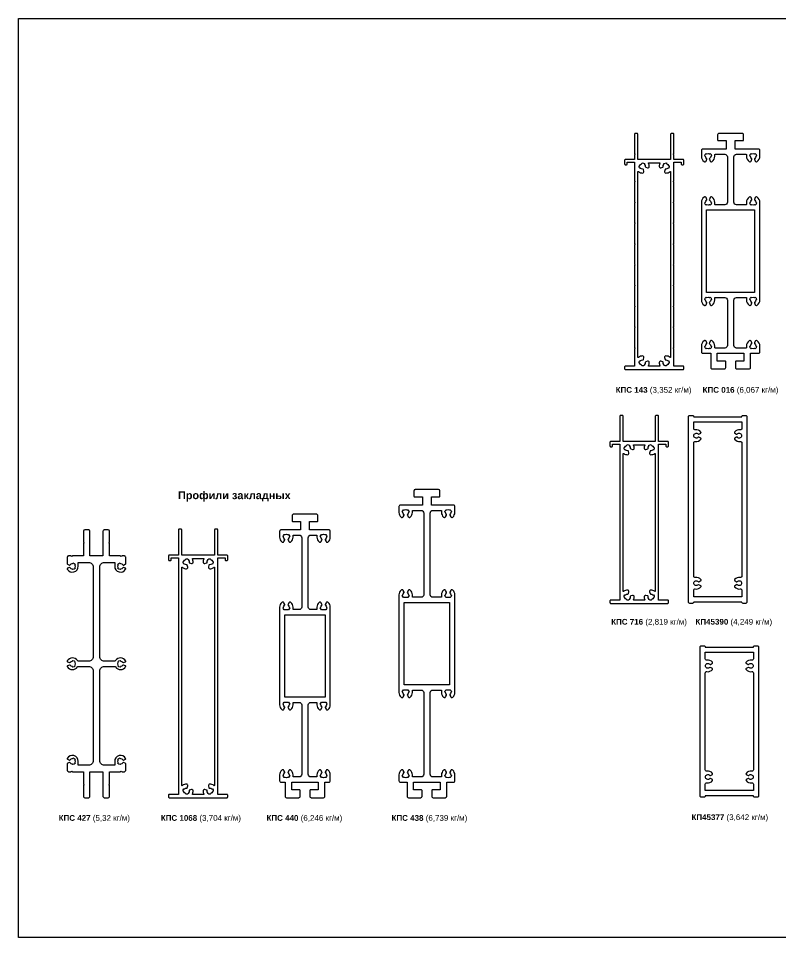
# Model space of a CAD drawing. Header units: millimetres. Extents: x 1744 to 18744, y -2272 to 2782.
# Drawn here: x 3459 to 4045, y 1235 to 1942 of the extents above; entities that cross this region are included whole.
import ezdxf

# ---------------------------------------------------------------- set-up
doc = ezdxf.new("R2010")
doc.units = ezdxf.units.MM
doc.layers.add('Текстовый', color=7, linetype='Continuous', lineweight=9)
doc.styles.add('Каталожный', font='isocpeur.ttf', dxfattribs={"height": 2.5})

# ---------------------------------------------------------------- blocks, each defined once
blk = doc.blocks.new('КПС 427')
blk.add_lwpolyline([(-22.5, 76.99, 0.303347), (-22.19, 76.53), (-20.86, 75.98, 0.358606), (-20.25, 76.16, -0.238304), (-18.6, 77.1, 0.25491), (-18.36, 77.25), (-18.17, 77.58, -0.2), (-16.43, 76.58), (-16.63, 76.25, 0.25491), (-16.63, 75.96, -0.241952), (-16.63, 74.04, 0.25491), (-16.63, 73.75), (-16.43, 73.42, -0.2), (-18.17, 72.42), (-18.36, 72.75, 0.25491), (-18.6, 72.9, -0.238304), (-20.25, 73.84, 0.358606), (-20.86, 74.02), (-22.23, 73.46, 0.446483), (-22.45, 72.84, 0.7761), (-14, 75), (-14, 78), (-6, 78, -0.414214), (-2.5, 74.5), (-2.5, 5.5, -0.414214), (-6, 2), (-13.89, 2, -0.253709), (-14.73, 2.45, 0.566951), (-22.45, 2.16, 0.446483), (-22.23, 1.54), (-20.86, 0.98, 0.358606), (-20.25, 1.16, -0.238304), (-18.6, 2.1, 0.25491), (-18.36, 2.25), (-18.17, 2.58, -0.2), (-16.43, 1.58), (-16.63, 1.25, 0.25491), (-16.63, 0.96, -0.241952), (-16.63, -0.96, 0.25491), (-16.63, -1.25), (-16.43, -1.58, -0.2), (-18.17, -2.58), (-18.36, -2.25, 0.25491), (-18.6, -2.1, -0.238304), (-20.25, -1.16, 0.358606), (-20.86, -0.98), (-22.23, -1.54, 0.446483), (-22.45, -2.16, 0.566951), (-14.73, -2.45, -0.253709), (-13.89, -2), (-6, -2, -0.414214), (-2.5, -5.5), (-2.5, -74.5, -0.414214), (-6, -78), (-14, -78), (-14, -75, 0.7761), (-22.45, -72.84, 0.446483), (-22.23, -73.46), (-20.86, -74.02, 0.358606), (-20.25, -73.84, -0.238304), (-18.6, -72.9, 0.25491), (-18.36, -72.75), (-18.17, -72.42, -0.2), (-16.43, -73.42), (-16.63, -73.75, 0.25491), (-16.63, -74.04, -0.241952), (-16.63, -75.96, 0.25491), (-16.63, -76.25), (-16.43, -76.58, -0.2), (-18.17, -77.58), (-18.36, -77.25, 0.25491), (-18.6, -77.1, -0.238304), (-20.25, -76.16, 0.358606), (-20.86, -75.98), (-22.19, -76.53, 0.303347), (-22.5, -76.99), (-22.5, -82, 0.414214), (-21.5, -83), (-19.62, -83, 0.198912), (-19.41, -82.91), (-19, -82.5), (-18.59, -82.91, 0.198912), (-18.38, -83), (-10, -83), (-10, -92.38, 0.198912), (-9.91, -92.59), (-9.5, -93), (-9.91, -93.41, 0.198912), (-10, -93.62), (-10, -102, 0.414214), (-9, -103), (-6, -103, 0.414214), (-5, -102), (-5, -83), (5, -83), (5, -102, 0.414214), (6, -103), (9, -103, 0.414214), (10, -102), (10, -93.62, 0.198912), (9.91, -93.41), (9.5, -93), (9.91, -92.59, 0.198912), (10, -92.38), (10, -83), (18.38, -83, 0.198912), (18.59, -82.91), (19, -82.5), (19.41, -82.91, 0.198912), (19.62, -83), (21.5, -83, 0.414214), (22.5, -82), (22.5, -76.99, 0.303347), (22.19, -76.53), (20.86, -75.98, 0.358606), (20.25, -76.16, -0.238304), (18.6, -77.1, 0.25491), (18.36, -77.25), (18.17, -77.58, -0.2), (16.43, -76.58), (16.63, -76.25, 0.25491), (16.63, -75.96, -0.241952), (16.63, -74.04, 0.25491), (16.63, -73.75), (16.43, -73.42, -0.2), (18.17, -72.42), (18.36, -72.75, 0.25491), (18.6, -72.9, -0.238304), (20.25, -73.84, 0.358606), (20.86, -74.02), (22.23, -73.46, 0.446483), (22.45, -72.84, 0.7761), (14, -75), (14, -78), (6, -78, -0.414214), (2.5, -74.5), (2.5, -5.5, -0.414214), (6, -2), (13.89, -2, -0.253709), (14.73, -2.45, 0.566951), (22.45, -2.16, 0.446483), (22.23, -1.54), (20.86, -0.98, 0.358606), (20.25, -1.16, -0.238304), (18.6, -2.1, 0.25491), (18.36, -2.25), (18.17, -2.58, -0.2), (16.43, -1.58), (16.63, -1.25, 0.25491), (16.63, -0.96, -0.241952), (16.63, 0.96, 0.25491), (16.63, 1.25), (16.43, 1.58, -0.2), (18.17, 2.58), (18.36, 2.25, 0.25491), (18.6, 2.1, -0.238304), (20.25, 1.16, 0.358606), (20.86, 0.98), (22.23, 1.54, 0.446483), (22.45, 2.16, 0.566951), (14.73, 2.45, -0.253709), (13.89, 2), (6, 2, -0.414214), (2.5, 5.5), (2.5, 74.5, -0.414214), (6, 78), (14, 78), (14, 75, 0.7761), (22.45, 72.84, 0.446483), (22.23, 73.46), (20.86, 74.02, 0.358606), (20.25, 73.84, -0.238304), (18.6, 72.9, 0.25491), (18.36, 72.75), (18.17, 72.42, -0.2), (16.43, 73.42), (16.63, 73.75, 0.25491), (16.63, 74.04, -0.241952), (16.63, 75.96, 0.25491), (16.63, 76.25), (16.43, 76.58, -0.2), (18.17, 77.58), (18.36, 77.25, 0.25491), (18.6, 77.1, -0.238304), (20.25, 76.16, 0.358606), (20.86, 75.98), (22.19, 76.53, 0.303347), (22.5, 76.99), (22.5, 82, 0.414214), (21.5, 83), (19.62, 83, 0.198912), (19.41, 82.91), (19, 82.5), (18.59, 82.91, 0.198912), (18.38, 83), (10, 83), (10, 92.38, 0.198912), (9.91, 92.59), (9.5, 93), (9.91, 93.41, 0.198912), (10, 93.62), (10, 102, 0.414214), (9, 103), (6, 103, 0.414214), (5, 102), (5, 83), (-5, 83), (-5, 102, 0.414214), (-6, 103), (-9, 103, 0.414214), (-10, 102), (-10, 93.62, 0.198912), (-9.91, 93.41), (-9.5, 93), (-9.91, 92.59, 0.198912), (-10, 92.38), (-10, 83), (-18.38, 83, 0.198912), (-18.59, 82.91), (-19, 82.5), (-19.41, 82.91, 0.198912), (-19.62, 83), (-21.5, 83, 0.414214), (-22.5, 82)], format="xyb", close=True)
blk = doc.blocks.new('КПС 1068')
blk.add_lwpolyline([(12.65, 186.5), (-12.65, 186.5), (-12.65, 206, 0.414214), (-13.15, 206.5), (-14.65, 206.5, 0.414214), (-15.15, 206), (-15.15, 186.5), (-22.25, 186.5, 0.414214), (-22.75, 186), (-22.75, 183, 0.414214), (-22.25, 182.5), (-21.25, 182.5, 0.414214), (-20.75, 183), (-20.75, 184.5), (-15.15, 184.5), (-15.15, 2.5), (-22.25, 2.5, 0.414214), (-22.75, 2), (-22.75, 0.5, 0.414214), (-22.25, 0), (22.25, 0, 0.414214), (22.75, 0.5), (22.75, 2, 0.414214), (22.25, 2.5), (15.15, 2.5), (15.15, 184.5), (20.75, 184.5), (20.75, 183, 0.414214), (21.25, 182.5), (22.25, 182.5, 0.414214), (22.75, 183), (22.75, 186, 0.414214), (22.25, 186.5), (15.15, 186.5), (15.15, 206, 0.414214), (14.65, 206.5), (13.15, 206.5, 0.414214), (12.65, 206)], format="xyb", close=True)
blk.add_lwpolyline([(4.13, 184, -0.55839), (4.4, 183.57, 0.12177), (3.85, 181.16, 0.487427), (5.11, 180.21), (6.54, 180.59, 0.358606), (6.9, 181.11, -0.203976), (7.44, 182.66, 0.25491), (7.51, 182.94), (7.41, 183.31, -0.2), (9.34, 183.83), (9.44, 183.46, 0.25491), (9.64, 183.25, -0.241952), (11, 181.89, 0.25491), (11.21, 181.69), (11.58, 181.59, -0.2), (11.06, 179.66), (10.69, 179.76, 0.25491), (10.41, 179.69, -0.203976), (8.86, 179.15, 0.358606), (8.34, 178.79), (7.96, 177.36, 0.487427), (8.91, 176.1, 0.171765), (12.17, 177.19, -0.624436), (12.65, 176.95), (12.65, 9.55, -0.624436), (12.17, 9.31, 0.171765), (8.91, 10.4, 0.487427), (7.96, 9.14), (8.34, 7.71, 0.358606), (8.86, 7.35, -0.203976), (10.41, 6.81, 0.25491), (10.69, 6.74), (11.06, 6.84, -0.2), (11.58, 4.91), (11.21, 4.81, 0.25491), (11, 4.61, -0.241952), (9.64, 3.25, 0.25491), (9.44, 3.04), (9.34, 2.67, -0.2), (7.41, 3.19), (7.51, 3.56, 0.25491), (7.44, 3.84, -0.203976), (6.9, 5.39, 0.358606), (6.54, 5.91), (5.11, 6.29, 0.487427), (3.85, 5.34, 0.12177), (4.4, 2.93, -0.55839), (4.13, 2.5), (-4.13, 2.5, -0.55839), (-4.4, 2.93, 0.12177), (-3.85, 5.34, 0.487427), (-5.11, 6.29), (-6.54, 5.91, 0.358606), (-6.9, 5.39, -0.203976), (-7.44, 3.84, 0.25491), (-7.51, 3.56), (-7.41, 3.19, -0.2), (-9.34, 2.67), (-9.44, 3.04, 0.25491), (-9.64, 3.25, -0.241952), (-11, 4.61, 0.25491), (-11.21, 4.81), (-11.58, 4.91, -0.2), (-11.06, 6.84), (-10.69, 6.74, 0.25491), (-10.41, 6.81, -0.203976), (-8.86, 7.35, 0.358606), (-8.34, 7.71), (-7.96, 9.14, 0.487427), (-8.91, 10.4, 0.171765), (-12.17, 9.31, -0.624436), (-12.65, 9.55), (-12.65, 176.95, -0.624436), (-12.17, 177.19, 0.171765), (-8.91, 176.1, 0.487427), (-7.96, 177.36), (-8.34, 178.79, 0.358606), (-8.86, 179.15, -0.203976), (-10.41, 179.69, 0.25491), (-10.69, 179.76), (-11.06, 179.66, -0.2), (-11.58, 181.59), (-11.21, 181.69, 0.25491), (-11, 181.89, -0.241952), (-9.64, 183.25, 0.25491), (-9.44, 183.46), (-9.34, 183.83, -0.2), (-7.41, 183.31), (-7.51, 182.94, 0.25491), (-7.44, 182.66, -0.203976), (-6.9, 181.11, 0.358606), (-6.54, 180.59), (-5.11, 180.21, 0.487427), (-3.85, 181.16, 0.12177), (-4.4, 183.57, -0.55839), (-4.13, 184), (4.13, 184)], format="xyb")
blk = doc.blocks.new('КПС 440')
blk.add_lwpolyline([(-15.93, 94.58), (-15.6, 94.39, 0.25491), (-15.31, 94.38, -0.241952), (-13.39, 94.38, 0.25491), (-13.1, 94.39), (-12.77, 94.58, -0.2), (-11.77, 92.85), (-12.1, 92.66, 0.25491), (-12.25, 92.41, -0.203976), (-12.97, 90.93, 0.358606), (-13.07, 90.3), (-12.34, 89.03, 0.487427), (-10.78, 88.81, 0.203709), (-9.2, 92.51), (-9.2, 93.71, -0.414214), (-8.9, 94.01), (-4.5, 94.01, -0.414214), (-2.5, 92.01), (-2.5, 38.69, -0.414214), (-4.5, 36.69), (-8.9, 36.69, -0.414214), (-9.2, 36.99), (-9.2, 38.51, 0.203709), (-10.78, 42.22, 0.487427), (-12.34, 42), (-13.07, 40.72, 0.358606), (-12.97, 40.1, -0.203976), (-12.25, 38.62, 0.25491), (-12.1, 38.37), (-11.77, 38.18, -0.2), (-12.77, 36.45), (-13.1, 36.64, 0.25491), (-13.39, 36.65, -0.241952), (-15.31, 36.65, 0.25491), (-15.6, 36.64), (-15.93, 36.45, -0.2), (-16.93, 38.18), (-16.6, 38.37, 0.25491), (-16.45, 38.62, -0.203976), (-15.73, 40.1, 0.358606), (-15.63, 40.72), (-16.36, 42, 0.487427), (-17.92, 42.22, 0.203709), (-19.5, 38.51), (-19.5, -36.49, 0.203709), (-17.92, -40.19, 0.487427), (-16.36, -39.97), (-15.63, -38.7, 0.358606), (-15.73, -38.07, -0.203976), (-16.45, -36.59, 0.25491), (-16.6, -36.34), (-16.93, -36.15, -0.2), (-15.93, -34.42), (-15.6, -34.61, 0.25491), (-15.31, -34.62, -0.241952), (-13.39, -34.62, 0.25491), (-13.1, -34.61), (-12.77, -34.42, -0.2), (-11.77, -36.15), (-12.1, -36.34, 0.25491), (-12.25, -36.59, -0.203976), (-12.97, -38.07, 0.358606), (-13.07, -38.7), (-12.34, -39.97, 0.487427), (-10.78, -40.19, 0.203709), (-9.2, -36.49), (-9.2, -34.96, -0.414214), (-8.9, -34.66), (-4.5, -34.66, -0.414214), (-2.5, -36.66), (-2.5, -89.99, -0.414214), (-4.5, -91.99), (-8.9, -91.99, -0.414214), (-9.2, -91.69), (-9.2, -90.49, 0.203709), (-10.78, -86.78, 0.487427), (-12.34, -87), (-13.07, -88.28, 0.358606), (-12.97, -88.9, -0.203976), (-12.25, -90.38, 0.25491), (-12.1, -90.63), (-11.77, -90.82, -0.2), (-12.77, -92.55), (-13.1, -92.36, 0.25491), (-13.39, -92.35, -0.241952), (-15.31, -92.35, 0.25491), (-15.6, -92.36), (-15.93, -92.55, -0.2), (-16.93, -90.82), (-16.6, -90.63, 0.25491), (-16.45, -90.38, -0.203976), (-15.73, -88.9, 0.358606), (-15.63, -88.28), (-16.36, -87, 0.487427), (-17.92, -86.78, 0.203709), (-19.5, -90.49), (-19.5, -94.99, 0.414214), (-18.5, -95.99), (-15.25, -95.99), (-15.25, -106.99, 0.414214), (-14.25, -107.99), (-4.75, -107.99, 0.414214), (-3.75, -106.99), (-3.75, -102.49, 0.414214), (-4.25, -101.99), (-10.25, -101.99), (-10.25, -95.99), (10.25, -95.99), (10.25, -101.99), (4.25, -101.99, 0.414214), (3.75, -102.49), (3.75, -106.99, 0.414214), (4.75, -107.99), (14.25, -107.99, 0.414214), (15.25, -106.99), (15.25, -95.99), (18.5, -95.99, 0.414214), (19.5, -94.99), (19.5, -90.49, 0.203709), (17.92, -86.78, 0.487427), (16.36, -87), (15.63, -88.28, 0.358606), (15.73, -88.9, -0.203976), (16.45, -90.38, 0.25491), (16.6, -90.63), (16.93, -90.82, -0.2), (15.93, -92.55), (15.6, -92.36, 0.25491), (15.31, -92.35, -0.241952), (13.39, -92.35, 0.25491), (13.1, -92.36), (12.77, -92.55, -0.2), (11.77, -90.82), (12.1, -90.63, 0.25491), (12.25, -90.38, -0.203976), (12.97, -88.9, 0.358606), (13.07, -88.28), (12.34, -87, 0.487427), (10.78, -86.78, 0.203709), (9.2, -90.49), (9.2, -91.69, -0.414214), (8.9, -91.99), (4.5, -91.99, -0.414214), (2.5, -89.99), (2.5, -36.66, -0.414214), (4.5, -34.66), (8.9, -34.66, -0.414214), (9.2, -34.96), (9.2, -36.49, 0.203709), (10.78, -40.19, 0.487427), (12.34, -39.97), (13.07, -38.7, 0.358606), (12.97, -38.07, -0.203976), (12.25, -36.59, 0.25491), (12.1, -36.34), (11.77, -36.15, -0.2), (12.77, -34.42), (13.1, -34.61, 0.25491), (13.39, -34.62, -0.241952), (15.31, -34.62, 0.25491), (15.6, -34.61), (15.93, -34.42, -0.2), (16.93, -36.15), (16.6, -36.34, 0.25491), (16.45, -36.59, -0.203976), (15.73, -38.07, 0.358606), (15.63, -38.7), (16.36, -39.97, 0.487427), (17.92, -40.19, 0.203709), (19.5, -36.49), (19.5, 38.51, 0.203709), (17.92, 42.22, 0.487427), (16.36, 42), (15.63, 40.72, 0.358606), (15.73, 40.1, -0.203976), (16.45, 38.62, 0.25491), (16.6, 38.37), (16.93, 38.18, -0.2), (15.93, 36.45), (15.6, 36.64, 0.25491), (15.31, 36.65, -0.241952), (13.39, 36.65, 0.25491), (13.1, 36.64), (12.77, 36.45, -0.2), (11.77, 38.18), (12.1, 38.37, 0.25491), (12.25, 38.62, -0.203976), (12.97, 40.1, 0.358606), (13.07, 40.72), (12.34, 42, 0.487427), (10.78, 42.22, 0.203709), (9.2, 38.51), (9.2, 36.99, -0.414214), (8.9, 36.69), (4.5, 36.69, -0.414214), (2.5, 38.69), (2.5, 92.01, -0.414214), (4.5, 94.01), (8.9, 94.01, -0.414214), (9.2, 93.71), (9.2, 92.51, 0.203709), (10.78, 88.81, 0.487427), (12.34, 89.03), (13.07, 90.3, 0.358606), (12.97, 90.93, -0.203976), (12.25, 92.41, 0.25491), (12.1, 92.66), (11.77, 92.85, -0.2), (12.77, 94.58), (13.1, 94.39, 0.25491), (13.39, 94.38, -0.241952), (15.31, 94.38, 0.25491), (15.6, 94.39), (15.93, 94.58, -0.2), (16.93, 92.85), (16.6, 92.66, 0.25491), (16.45, 92.41, -0.203976), (15.73, 90.93, 0.358606), (15.63, 90.3), (16.36, 89.03, 0.487427), (17.92, 88.81, 0.203709), (19.5, 92.51), (19.5, 97.01, 0.414214), (18.5, 98.01), (3.5, 98.01), (3.5, 104.51), (9.5, 104.51, 0.414214), (10, 105.01), (10, 109.01, 0.414214), (9, 110.01), (-9, 110.01, 0.414214), (-10, 109.01), (-10, 105.01, 0.414214), (-9.5, 104.51), (-3.5, 104.51), (-3.5, 98.01), (-18.5, 98.01, 0.414214), (-19.5, 97.01), (-19.5, 92.51, 0.203709), (-17.92, 88.81, 0.487427), (-16.36, 89.03), (-15.63, 90.3, 0.358606), (-15.73, 90.93, -0.203976), (-16.45, 92.41, 0.25491), (-16.6, 92.66), (-16.93, 92.85, -0.2)], format="xyb", close=True)
blk.add_lwpolyline([(-15.5, 32.69), (15.5, 32.69), (15.5, -30.66), (-15.5, -30.66), (-15.5, -30.66)], close=True)
blk = doc.blocks.new('КПС 438')
blk.add_lwpolyline([(11.2, 37.5), (11.2, 35.98, -0.414214), (10.9, 35.68), (4.5, 35.68, -0.414214), (2.5, 37.68), (2.5, 100.5, -0.414214), (4.5, 102.5), (10.9, 102.5, -0.414214), (11.2, 102.2), (11.2, 101, 0.203709), (12.78, 97.29, 0.487427), (14.34, 97.51), (15.07, 98.79, 0.358606), (14.97, 99.42, -0.203976), (14.25, 100.9, 0.25491), (14.1, 101.14), (13.77, 101.33, -0.2), (14.77, 103.07), (15.1, 102.87, 0.25491), (15.39, 102.87, -0.241952), (17.31, 102.87, 0.25491), (17.6, 102.87), (17.93, 103.07, -0.2), (18.93, 101.33), (18.6, 101.14, 0.25491), (18.45, 100.9, -0.203976), (17.73, 99.42, 0.358606), (17.63, 98.79), (18.36, 97.51, 0.487427), (19.92, 97.29, 0.203709), (21.5, 101), (21.5, 105.5, 0.414214), (20.5, 106.5), (3.5, 106.5), (3.5, 113), (9.5, 113, 0.414214), (10, 113.5), (10, 117.5, 0.414214), (9, 118.5), (-9, 118.5, 0.414214), (-10, 117.5), (-10, 113.5, 0.414214), (-9.5, 113), (-3.5, 113), (-3.5, 106.5), (-20.5, 106.5, 0.414214), (-21.5, 105.5), (-21.5, 101, 0.203709), (-19.92, 97.29, 0.487427), (-18.36, 97.51), (-17.63, 98.79, 0.358606), (-17.73, 99.42, -0.203976), (-18.45, 100.9, 0.25491), (-18.6, 101.14), (-18.93, 101.33, -0.2), (-17.93, 103.07), (-17.6, 102.87, 0.25491), (-17.31, 102.87, -0.241952), (-15.39, 102.87, 0.25491), (-15.1, 102.87), (-14.77, 103.07, -0.2), (-13.77, 101.33), (-14.1, 101.14, 0.25491), (-14.25, 100.9, -0.203976), (-14.97, 99.42, 0.358606), (-15.07, 98.79), (-14.34, 97.51, 0.487427), (-12.78, 97.29, 0.203709), (-11.2, 101), (-11.2, 102.2, -0.414214), (-10.9, 102.5), (-4.5, 102.5, -0.414214), (-2.5, 100.5), (-2.5, 37.68, -0.414214), (-4.5, 35.68), (-10.9, 35.68, -0.414214), (-11.2, 35.98), (-11.2, 37.5, 0.203709), (-12.78, 41.21, 0.487427), (-14.34, 40.99), (-15.07, 39.71, 0.358606), (-14.97, 39.08, -0.203976), (-14.25, 37.6, 0.25491), (-14.1, 37.36), (-13.77, 37.17, -0.2), (-14.77, 35.43), (-15.1, 35.63, 0.25491), (-15.39, 35.63, -0.241952), (-17.31, 35.63, 0.25491), (-17.6, 35.63), (-17.93, 35.43, -0.2), (-18.93, 37.17), (-18.6, 37.36, 0.25491), (-18.45, 37.6, -0.203976), (-17.73, 39.08, 0.358606), (-17.63, 39.71), (-18.36, 40.99, 0.487427), (-19.92, 41.21, 0.203709), (-21.5, 37.5), (-21.5, -37.5, 0.203709), (-19.92, -41.21, 0.487427), (-18.36, -40.99), (-17.63, -39.71, 0.358606), (-17.73, -39.08, -0.203976), (-18.45, -37.6, 0.25491), (-18.6, -37.36), (-18.93, -37.17, -0.2), (-17.93, -35.43), (-17.6, -35.63, 0.25491), (-17.31, -35.63, -0.241952), (-15.39, -35.63, 0.25491), (-15.1, -35.63), (-14.77, -35.43, -0.2), (-13.77, -37.17), (-14.1, -37.36, 0.25491), (-14.25, -37.6, -0.203976), (-14.97, -39.08, 0.358606), (-15.07, -39.71), (-14.34, -40.99, 0.487427), (-12.78, -41.21, 0.203709), (-11.2, -37.5), (-11.2, -35.98, -0.414214), (-10.9, -35.68), (-4.5, -35.68, -0.414214), (-2.5, -37.68), (-2.5, -100.5, -0.414214), (-4.5, -102.5), (-10.9, -102.5, -0.414214), (-11.2, -102.2), (-11.2, -101, 0.203709), (-12.78, -97.29, 0.487427), (-14.34, -97.51), (-15.07, -98.79, 0.358606), (-14.97, -99.42, -0.203976), (-14.25, -100.9, 0.25491), (-14.1, -101.14), (-13.77, -101.33, -0.2), (-14.77, -103.07), (-15.1, -102.87, 0.25491), (-15.39, -102.87, -0.241952), (-17.31, -102.87, 0.25491), (-17.6, -102.87), (-17.93, -103.07, -0.2), (-18.93, -101.33), (-18.6, -101.14, 0.25491), (-18.45, -100.9, -0.203976), (-17.73, -99.42, 0.358606), (-17.63, -98.79), (-18.36, -97.51, 0.487427), (-19.92, -97.29, 0.203709), (-21.5, -101), (-21.5, -105.5, 0.414214), (-20.5, -106.5), (-15.25, -106.5), (-15.25, -117.5, 0.414214), (-14.25, -118.5), (-4.75, -118.5, 0.414214), (-3.75, -117.5), (-3.75, -113, 0.414214), (-4.25, -112.5), (-10.25, -112.5), (-10.25, -106.5), (10.25, -106.5), (10.25, -112.5), (4.25, -112.5, 0.414214), (3.75, -113), (3.75, -117.5, 0.414214), (4.75, -118.5), (14.25, -118.5, 0.414214), (15.25, -117.5), (15.25, -106.5), (20.5, -106.5, 0.414214), (21.5, -105.5), (21.5, -101, 0.203709), (19.92, -97.29, 0.487427), (18.36, -97.51), (17.63, -98.79, 0.358606), (17.73, -99.42, -0.203976), (18.45, -100.9, 0.25491), (18.6, -101.14), (18.93, -101.33, -0.2), (17.93, -103.07), (17.6, -102.87, 0.25491), (17.31, -102.87, -0.241952), (15.39, -102.87, 0.25491), (15.1, -102.87), (14.77, -103.07, -0.2), (13.77, -101.33), (14.1, -101.14, 0.25491), (14.25, -100.9, -0.203976), (14.97, -99.42, 0.358606), (15.07, -98.79), (14.34, -97.51, 0.487427), (12.78, -97.29, 0.203709), (11.2, -101), (11.2, -102.2, -0.414214), (10.9, -102.5), (4.5, -102.5, -0.414214), (2.5, -100.5), (2.5, -37.68, -0.414214), (4.5, -35.68), (10.9, -35.68, -0.414214), (11.2, -35.98), (11.2, -37.5, 0.203709), (12.78, -41.21, 0.487427), (14.34, -40.99), (15.07, -39.71, 0.358606), (14.97, -39.08, -0.203976), (14.25, -37.6, 0.25491), (14.1, -37.36), (13.77, -37.17, -0.2), (14.77, -35.43), (15.1, -35.63, 0.25491), (15.39, -35.63, -0.241952), (17.31, -35.63, 0.25491), (17.6, -35.63), (17.93, -35.43, -0.2), (18.93, -37.17), (18.6, -37.36, 0.25491), (18.45, -37.6, -0.203976), (17.73, -39.08, 0.358606), (17.63, -39.71), (18.36, -40.99, 0.487427), (19.92, -41.21, 0.203709), (21.5, -37.5), (21.5, 37.5, 0.203709), (19.92, 41.21, 0.487427), (18.36, 40.99), (17.63, 39.71, 0.358606), (17.73, 39.08, -0.203976), (18.45, 37.6, 0.25491), (18.6, 37.36), (18.93, 37.17, -0.2), (17.93, 35.43), (17.6, 35.63, 0.25491), (17.31, 35.63, -0.241952), (15.39, 35.63, 0.25491), (15.1, 35.63), (14.77, 35.43, -0.2), (13.77, 37.17), (14.1, 37.36, 0.25491), (14.25, 37.6, -0.203976), (14.97, 39.08, 0.358606), (15.07, 39.71), (14.34, 40.99, 0.487427), (12.78, 41.21, 0.203709)], format="xyb", close=True)
blk.add_lwpolyline([(-17.5, 31.68), (17.5, 31.68), (17.5, -31.68), (-17.5, -31.68), (-17.5, -31.68)], close=True)
blk = doc.blocks.new('КПС 143')
for points in [[(15.15, 111.88, 0.198912), (15.06, 112.09), (14.65, 112.5), (15.06, 112.91, 0.198912), (15.15, 113.12), (15.15, 127.88, 0.198912), (15.06, 128.09), (14.65, 128.5), (15.06, 128.91, 0.198912), (15.15, 129.12), (15.15, 143.88, 0.198912), (15.06, 144.09), (14.65, 144.5), (15.06, 144.91, 0.198912), (15.15, 145.12), (15.15, 159.5), (20.75, 159.5), (20.75, 158, 0.414214), (21.25, 157.5), (22.25, 157.5, 0.414214), (22.75, 158), (22.75, 161, 0.414214), (22.25, 161.5), (15.15, 161.5), (15.15, 164.88, 0.198912), (15.06, 165.09), (14.65, 165.5), (15.06, 165.91, 0.198912), (15.15, 166.12), (15.15, 181, 0.414214), (14.65, 181.5), (13.15, 181.5, 0.414214), (12.65, 181), (12.65, 161.5), (-12.65, 161.5), (-12.65, 181, 0.414214), (-13.15, 181.5), (-14.65, 181.5, 0.414214), (-15.15, 181), (-15.15, 166.12, 0.198912), (-15.06, 165.91), (-14.65, 165.5), (-15.06, 165.09, 0.198912), (-15.15, 164.88), (-15.15, 161.5), (-22.25, 161.5, 0.414214), (-22.75, 161), (-22.75, 158, 0.414214), (-22.25, 157.5), (-21.25, 157.5, 0.414214), (-20.75, 158), (-20.75, 159.5), (-15.15, 159.5), (-15.15, 145.12, 0.198912), (-15.06, 144.91), (-14.65, 144.5), (-15.06, 144.09, 0.198912), (-15.15, 143.88), (-15.15, 129.12, 0.198912), (-15.06, 128.91), (-14.65, 128.5), (-15.06, 128.09, 0.198912), (-15.15, 127.88), (-15.15, 113.12, 0.198912), (-15.06, 112.91), (-14.65, 112.5), (-15.06, 112.09, 0.198912), (-15.15, 111.88), (-15.15, 97.12, 0.198912), (-15.06, 96.91), (-14.65, 96.5), (-15.06, 96.09, 0.198912), (-15.15, 95.88), (-15.15, 81.12, 0.198912), (-15.06, 80.91), (-14.65, 80.5), (-15.06, 80.09, 0.198912), (-15.15, 79.88), (-15.15, 65.12, 0.198912), (-15.06, 64.91), (-14.65, 64.5), (-15.06, 64.09, 0.198912), (-15.15, 63.88), (-15.15, 49.12, 0.198912), (-15.06, 48.91), (-14.65, 48.5), (-15.06, 48.09, 0.198912), (-15.15, 47.88), (-15.15, 33.12, 0.198912), (-15.06, 32.91), (-14.65, 32.5), (-15.06, 32.09, 0.198912), (-15.15, 31.88), (-15.15, 17.12, 0.198912), (-15.06, 16.91), (-14.65, 16.5), (-15.06, 16.09, 0.198912), (-15.15, 15.88), (-15.15, 2.5), (-22.25, 2.5, 0.414214), (-22.75, 2), (-22.75, 0.5, 0.414214), (-22.25, 0), (22.25, 0, 0.414214), (22.75, 0.5), (22.75, 2, 0.414214), (22.25, 2.5), (15.15, 2.5), (15.15, 15.88, 0.198912), (15.06, 16.09), (14.65, 16.5), (15.06, 16.91, 0.198912), (15.15, 17.12), (15.15, 31.88, 0.198912), (15.06, 32.09), (14.65, 32.5), (15.06, 32.91, 0.198912), (15.15, 33.12), (15.15, 47.88, 0.198912), (15.06, 48.09), (14.65, 48.5), (15.06, 48.91, 0.198912), (15.15, 49.12), (15.15, 63.88, 0.198912), (15.06, 64.09), (14.65, 64.5), (15.06, 64.91, 0.198912), (15.15, 65.12), (15.15, 79.88, 0.198912), (15.06, 80.09), (14.65, 80.5), (15.06, 80.91, 0.198912), (15.15, 81.12), (15.15, 95.88, 0.198912), (15.06, 96.09), (14.65, 96.5), (15.06, 96.91, 0.198912), (15.15, 97.12)], [(-6.9, 5.39, -0.203976), (-7.44, 3.84, 0.25491), (-7.51, 3.56), (-7.41, 3.19, -0.2), (-9.34, 2.67), (-9.44, 3.04, 0.25491), (-9.64, 3.25, -0.241952), (-11, 4.61, 0.25491), (-11.21, 4.81), (-11.58, 4.91, -0.2), (-11.06, 6.84), (-10.69, 6.74, 0.25491), (-10.41, 6.81, -0.203976), (-8.86, 7.35, 0.358606), (-8.34, 7.71), (-7.96, 9.14, 0.487427), (-8.91, 10.4, 0.171765), (-12.17, 9.31, -0.624436), (-12.65, 9.55), (-12.65, 151.95, -0.624436), (-12.17, 152.19, 0.171765), (-8.91, 151.1, 0.487427), (-7.96, 152.36), (-8.34, 153.79, 0.358606), (-8.86, 154.15, -0.203976), (-10.41, 154.69, 0.25491), (-10.69, 154.76), (-11.06, 154.66, -0.2), (-11.58, 156.59), (-11.21, 156.69, 0.25491), (-11, 156.89, -0.241952), (-9.64, 158.25, 0.25491), (-9.44, 158.46), (-9.34, 158.83, -0.2), (-7.41, 158.31), (-7.51, 157.94, 0.25491), (-7.44, 157.66, -0.203976), (-6.9, 156.11, 0.358606), (-6.54, 155.59), (-5.11, 155.21, 0.487427), (-3.85, 156.16, 0.12177), (-4.4, 158.57, -0.55839), (-4.13, 159), (4.13, 159, -0.55839), (4.4, 158.57, 0.12177), (3.85, 156.16, 0.487427), (5.11, 155.21), (6.54, 155.59, 0.358606), (6.9, 156.11, -0.203976), (7.44, 157.66, 0.25491), (7.51, 157.94), (7.41, 158.31, -0.2), (9.34, 158.83), (9.44, 158.46, 0.25491), (9.64, 158.25, -0.241952), (11, 156.89, 0.25491), (11.21, 156.69), (11.58, 156.59, -0.2), (11.06, 154.66), (10.69, 154.76, 0.25491), (10.41, 154.69, -0.203976), (8.86, 154.15, 0.358606), (8.34, 153.79), (7.96, 152.36, 0.487427), (8.91, 151.1, 0.171765), (12.17, 152.19, -0.624436), (12.65, 151.95), (12.65, 9.55, -0.624436), (12.17, 9.31, 0.171765), (8.91, 10.4, 0.487427), (7.96, 9.14), (8.34, 7.71, 0.358606), (8.86, 7.35, -0.203976), (10.41, 6.81, 0.25491), (10.69, 6.74), (11.06, 6.84, -0.2), (11.58, 4.91), (11.21, 4.81, 0.25491), (11, 4.61, -0.241952), (9.64, 3.25, 0.25491), (9.44, 3.04), (9.34, 2.67, -0.2), (7.41, 3.19), (7.51, 3.56, 0.25491), (7.44, 3.84, -0.203976), (6.9, 5.39, 0.358606), (6.54, 5.91), (5.11, 6.29, 0.487427), (3.85, 5.34, 0.12177), (4.4, 2.93, -0.55839), (4.13, 2.5), (-4.13, 2.5, -0.55839), (-4.4, 2.93, 0.12177), (-3.85, 5.34, 0.487427), (-5.11, 6.29), (-6.54, 5.91, 0.358606)]]:
    blk.add_lwpolyline(points, format="xyb", close=True)
blk = doc.blocks.new('КПС 016')
blk.add_lwpolyline([(22.5, -37.5), (22.5, 37.5, 0.238033), (20.41, 41.64, 0.487427), (18.89, 41.22), (18.33, 39.86, 0.358606), (18.51, 39.25, -0.238304), (19.45, 37.6, 0.25491), (19.6, 37.36), (19.93, 37.17, -0.2), (18.93, 35.43), (18.6, 35.63, 0.25491), (18.31, 35.63, -0.241952), (16.39, 35.63, 0.25491), (16.1, 35.63), (15.77, 35.43, -0.2), (14.77, 37.17), (15.1, 37.36, 0.25491), (15.25, 37.6, -0.238304), (16.19, 39.25, 0.358606), (16.37, 39.86), (15.81, 41.22, 0.487427), (14.29, 41.64, 0.238033), (12.2, 37.5), (12.2, 35.98, -0.414214), (11.9, 35.68), (4.5, 35.68, -0.414214), (2.5, 37.68), (2.5, 72.5, -0.414214), (4.5, 74.5), (11.9, 74.5, -0.414214), (12.2, 74.2), (12.2, 73, 0.238033), (14.29, 68.86, 0.487427), (15.81, 69.28), (16.37, 70.64, 0.358606), (16.19, 71.25, -0.238304), (15.25, 72.9, 0.25491), (15.1, 73.14), (14.77, 73.33, -0.2), (15.77, 75.07), (16.1, 74.87, 0.25491), (16.39, 74.87, -0.241952), (18.31, 74.87, 0.25491), (18.6, 74.87), (18.93, 75.07, -0.2), (19.93, 73.33), (19.6, 73.14, 0.25491), (19.45, 72.9, -0.238304), (18.51, 71.25, 0.358606), (18.33, 70.64), (18.89, 69.28, 0.487427), (20.41, 68.86, 0.238033), (22.5, 73), (22.5, 77.5, 0.414214), (21.5, 78.5), (3.5, 78.5), (3.5, 85), (9.5, 85, 0.414214), (10, 85.5), (10, 89.5, 0.414214), (9, 90.5), (-9, 90.5, 0.414214), (-10, 89.5), (-10, 85.5, 0.414214), (-9.5, 85), (-3.5, 85), (-3.5, 78.5), (-21.5, 78.5, 0.414214), (-22.5, 77.5), (-22.5, 73, 0.238033), (-20.41, 68.86, 0.487427), (-18.89, 69.28), (-18.33, 70.64, 0.358606), (-18.51, 71.25, -0.238304), (-19.45, 72.9, 0.25491), (-19.6, 73.14), (-19.93, 73.33, -0.2), (-18.93, 75.07), (-18.6, 74.87, 0.25491), (-18.31, 74.87, -0.241952), (-16.39, 74.87, 0.25491), (-16.1, 74.87), (-15.77, 75.07, -0.2), (-14.77, 73.33), (-15.1, 73.14, 0.25491), (-15.25, 72.9, -0.238304), (-16.19, 71.25, 0.358606), (-16.37, 70.64), (-15.81, 69.28, 0.487427), (-14.29, 68.86, 0.238033), (-12.2, 73), (-12.2, 74.2, -0.414214), (-11.9, 74.5), (-4.5, 74.5, -0.414214), (-2.5, 72.5), (-2.5, 37.68, -0.414214), (-4.5, 35.68), (-11.9, 35.68, -0.414214), (-12.2, 35.98), (-12.2, 37.5, 0.238033), (-14.29, 41.64, 0.487427), (-15.81, 41.22), (-16.37, 39.86, 0.358606), (-16.19, 39.25, -0.238304), (-15.25, 37.6, 0.25491), (-15.1, 37.36), (-14.77, 37.17, -0.2), (-15.77, 35.43), (-16.1, 35.63, 0.25491), (-16.39, 35.63, -0.241952), (-18.31, 35.63, 0.25491), (-18.6, 35.63), (-18.93, 35.43, -0.2), (-19.93, 37.17), (-19.6, 37.36, 0.25491), (-19.45, 37.6, -0.238304), (-18.51, 39.25, 0.358606), (-18.33, 39.86), (-18.89, 41.22, 0.487427), (-20.41, 41.64, 0.238033), (-22.5, 37.5), (-22.5, -37.5, 0.238033), (-20.41, -41.64, 0.487427), (-18.89, -41.22), (-18.33, -39.86, 0.358606), (-18.51, -39.25, -0.238304), (-19.45, -37.6, 0.25491), (-19.6, -37.36), (-19.93, -37.17, -0.2), (-18.93, -35.43), (-18.6, -35.63, 0.25491), (-18.31, -35.63, -0.241952), (-16.39, -35.63, 0.25491), (-16.1, -35.63), (-15.77, -35.43, -0.2), (-14.77, -37.17), (-15.1, -37.36, 0.25491), (-15.25, -37.6, -0.238304), (-16.19, -39.25, 0.358606), (-16.37, -39.86), (-15.81, -41.22, 0.487427), (-14.29, -41.64, 0.238033), (-12.2, -37.5), (-12.2, -35.98, -0.414214), (-11.9, -35.68), (-4.5, -35.68, -0.414214), (-2.5, -37.68), (-2.5, -72.5, -0.414214), (-4.5, -74.5), (-11.9, -74.5, -0.414214), (-12.2, -74.2), (-12.2, -73, 0.238033), (-14.29, -68.86, 0.487427), (-15.81, -69.28), (-16.37, -70.64, 0.358606), (-16.19, -71.25, -0.238304), (-15.25, -72.9, 0.25491), (-15.1, -73.14), (-14.77, -73.33, -0.2), (-15.77, -75.07), (-16.1, -74.87, 0.25491), (-16.39, -74.87, -0.241952), (-18.31, -74.87, 0.25491), (-18.6, -74.87), (-18.93, -75.07, -0.2), (-19.93, -73.33), (-19.6, -73.14, 0.25491), (-19.45, -72.9, -0.238304), (-18.51, -71.25, 0.358606), (-18.33, -70.64), (-18.89, -69.28, 0.487427), (-20.41, -68.86, 0.238033), (-22.5, -73), (-22.5, -77.5, 0.414214), (-21.5, -78.5), (-15.25, -78.5), (-15.25, -89.5, 0.414214), (-14.25, -90.5), (-4.75, -90.5, 0.414214), (-3.75, -89.5), (-3.75, -85, 0.414214), (-4.25, -84.5), (-10.25, -84.5), (-10.25, -78.5), (10.25, -78.5), (10.25, -84.5), (4.25, -84.5, 0.414214), (3.75, -85), (3.75, -89.5, 0.414214), (4.75, -90.5), (14.25, -90.5, 0.414214), (15.25, -89.5), (15.25, -78.5), (21.5, -78.5, 0.414214), (22.5, -77.5), (22.5, -73, 0.238033), (20.41, -68.86, 0.487427), (18.89, -69.28), (18.33, -70.64, 0.358606), (18.51, -71.25, -0.238304), (19.45, -72.9, 0.25491), (19.6, -73.14), (19.93, -73.33, -0.2), (18.93, -75.07), (18.6, -74.87, 0.25491), (18.31, -74.87, -0.241952), (16.39, -74.87, 0.25491), (16.1, -74.87), (15.77, -75.07, -0.2), (14.77, -73.33), (15.1, -73.14, 0.25491), (15.25, -72.9, -0.238304), (16.19, -71.25, 0.358606), (16.37, -70.64), (15.81, -69.28, 0.487427), (14.29, -68.86, 0.238033), (12.2, -73), (12.2, -74.2, -0.414214), (11.9, -74.5), (4.5, -74.5, -0.414214), (2.5, -72.5), (2.5, -37.68, -0.414214), (4.5, -35.68), (11.9, -35.68, -0.414214), (12.2, -35.98), (12.2, -37.5, 0.238033), (14.29, -41.64, 0.487427), (15.81, -41.22), (16.37, -39.86, 0.358606), (16.19, -39.25, -0.238304), (15.25, -37.6, 0.25491), (15.1, -37.36), (14.77, -37.17, -0.2), (15.77, -35.43), (16.1, -35.63, 0.25491), (16.39, -35.63, -0.241952), (18.31, -35.63, 0.25491), (18.6, -35.63), (18.93, -35.43, -0.2), (19.93, -37.17), (19.6, -37.36, 0.25491), (19.45, -37.6, -0.238304), (18.51, -39.25, 0.358606), (18.33, -39.86), (18.89, -41.22, 0.487427), (20.41, -41.64, 0.238033), (22.5, -37.5)], format="xyb")
blk.add_lwpolyline([(-18.5, 31.68), (18.5, 31.68), (18.5, -31.68), (-18.5, -31.68), (-18.5, -31.68)], close=True)
blk = doc.blocks.new('КПС 716')
for points in [[(12.4, 124.5), (-12.4, 124.5), (-12.4, 144, 0.414214), (-12.9, 144.5), (-14.4, 144.5, 0.414214), (-14.9, 144), (-14.9, 124.5), (-22, 124.5, 0.414214), (-22.5, 124), (-22.5, 121, 0.414214), (-22, 120.5), (-21, 120.5, 0.414214), (-20.5, 121), (-20.5, 122.5), (-14.9, 122.5), (-14.9, 2.5), (-22, 2.5, 0.414214), (-22.5, 2), (-22.5, 0.5, 0.414214), (-22, 0), (22, 0, 0.414214), (22.5, 0.5), (22.5, 2, 0.414214), (22, 2.5), (14.9, 2.5), (14.9, 122.5), (20.5, 122.5), (20.5, 121, 0.414214), (21, 120.5), (22, 120.5, 0.414214), (22.5, 121), (22.5, 124, 0.414214), (22, 124.5), (14.9, 124.5), (14.9, 144, 0.414214), (14.4, 144.5), (12.9, 144.5, 0.414214), (12.4, 144)], [(8.34, 7.46, 0.358606), (8.86, 7.1, -0.203976), (10.41, 6.56, 0.25491), (10.69, 6.49), (11.06, 6.59, -0.2), (11.58, 4.66), (11.21, 4.56, 0.25491), (11, 4.36, -0.241952), (9.64, 3, 0.25491), (9.44, 2.79), (9.34, 2.42, -0.2), (7.41, 2.94), (7.51, 3.31, 0.25491), (7.44, 3.59, -0.203976), (6.9, 5.14, 0.358606), (6.54, 5.66), (5.11, 6.04, 0.487427), (3.85, 5.09, 0.108919), (4.29, 2.92, -0.54187), (4.01, 2.5), (-4.01, 2.5, -0.54187), (-4.29, 2.92, 0.108919), (-3.85, 5.09, 0.487427), (-5.11, 6.04), (-6.54, 5.66, 0.358606), (-6.9, 5.14, -0.203976), (-7.44, 3.59, 0.25491), (-7.51, 3.31), (-7.41, 2.94, -0.2), (-9.34, 2.42), (-9.44, 2.79, 0.25491), (-9.64, 3, -0.241952), (-11, 4.36, 0.25491), (-11.21, 4.56), (-11.58, 4.66, -0.2), (-11.06, 6.59), (-10.69, 6.49, 0.25491), (-10.41, 6.56, -0.203976), (-8.86, 7.1, 0.358606), (-8.34, 7.46), (-7.96, 8.89, 0.487427), (-8.91, 10.15, 0.157149), (-11.93, 9.24, -0.604829), (-12.4, 9.48), (-12.4, 115.02, -0.604829), (-11.93, 115.26, 0.157149), (-8.91, 114.35, 0.487427), (-7.96, 115.61), (-8.34, 117.04, 0.358606), (-8.86, 117.4, -0.203976), (-10.41, 117.94, 0.25491), (-10.69, 118.01), (-11.06, 117.91, -0.2), (-11.58, 119.84), (-11.21, 119.94, 0.25491), (-11, 120.14, -0.241952), (-9.64, 121.5, 0.25491), (-9.44, 121.71), (-9.34, 122.08, -0.2), (-7.41, 121.56), (-7.51, 121.19, 0.25491), (-7.44, 120.91, -0.203976), (-6.9, 119.36, 0.358606), (-6.54, 118.84), (-5.11, 118.46, 0.487427), (-3.85, 119.41, 0.108919), (-4.29, 121.58, -0.54187), (-4.01, 122), (4.01, 122, -0.54187), (4.29, 121.58, 0.108919), (3.85, 119.41, 0.487427), (5.11, 118.46), (6.54, 118.84, 0.358606), (6.9, 119.36, -0.203976), (7.44, 120.91, 0.25491), (7.51, 121.19), (7.41, 121.56, -0.2), (9.34, 122.08), (9.44, 121.71, 0.25491), (9.64, 121.5, -0.241952), (11, 120.14, 0.25491), (11.21, 119.94), (11.58, 119.84, -0.2), (11.06, 117.91), (10.69, 118.01, 0.25491), (10.41, 117.94, -0.203976), (8.86, 117.4, 0.358606), (8.34, 117.04), (7.96, 115.61, 0.487427), (8.91, 114.35, 0.157149), (11.93, 115.26, -0.604829), (12.4, 115.02), (12.4, 9.48, -0.604829), (11.93, 9.24, 0.157149), (8.91, 10.15, 0.487427), (7.96, 8.89)]]:
    blk.add_lwpolyline(points, format="xyb", close=True)
blk = doc.blocks.new('КП45390')
for points in [[(22.5, 0, -0.414214), (21.5, -1), (19.5, -1, -0.414214), (18.5, 0), (-18.5, 0, -0.414214), (-19.5, -1), (-21.5, -1, -0.414214), (-22.5, 0), (-22.5, 142.5, -0.414214), (-21.5, 143.5), (-19.5, 143.5, -0.414214), (-18.5, 142.5), (18.5, 142.5, -0.414214), (19.5, 143.5), (21.5, 143.5, -0.414214), (22.5, 142.5)], [(13.06, 129.98), (14.47, 129.17, 0.353997), (15.09, 129.27, -2.603412), (15.09, 126.73, 0.353997), (14.47, 126.83), (13.06, 126.02, 0.451416), (12.91, 125.28, 0.283419), (17.32, 123.58, -0.468837), (18.5, 122.59), (18.5, 19.91, -0.468837), (17.32, 18.92, 0.283419), (12.91, 17.22, 0.451416), (13.06, 16.48), (14.47, 15.67, 0.353997), (15.09, 15.77, -2.603412), (15.09, 13.23, 0.353997), (14.47, 13.33), (13.06, 12.52, 0.451416), (12.91, 11.78, 0.283419), (17.32, 10.08, -0.468837), (18.5, 9.09), (18.5, 4), (-18.5, 4), (-18.5, 9.09, -0.468837), (-17.32, 10.08, 0.283419), (-12.91, 11.78, 0.451416), (-13.06, 12.52), (-14.47, 13.33, 0.353997), (-15.09, 13.23, -2.603412), (-15.09, 15.77, 0.353997), (-14.47, 15.67), (-13.06, 16.48, 0.451416), (-12.91, 17.22, 0.283419), (-17.32, 18.92, -0.468837), (-18.5, 19.91), (-18.5, 122.59, -0.468837), (-17.32, 123.58, 0.283419), (-12.91, 125.28, 0.451416), (-13.06, 126.02), (-14.47, 126.83, 0.353997), (-15.09, 126.73, -2.603412), (-15.09, 129.27, 0.353997), (-14.47, 129.17), (-13.06, 129.98, 0.451416), (-12.91, 130.72, 0.283419), (-17.32, 132.42, -0.468837), (-18.5, 133.41), (-18.5, 138.5), (18.5, 138.5), (18.5, 133.41, -0.468837), (17.32, 132.42, 0.283419), (12.91, 130.72, 0.451416)]]:
    blk.add_lwpolyline(points, format="xyb", close=True)
blk = doc.blocks.new('КП45377')
for points in [[(-22.5, 114.5, -0.414214), (-21.5, 115.5), (-19.5, 115.5, -0.414214), (-18.5, 114.5), (18.5, 114.5), (18.5, 114.5, -0.414214), (19.5, 115.5), (21.5, 115.5, -0.414214), (22.5, 114.5), (22.5, 0, -0.414214), (21.5, -1), (19.5, -1, -0.414214), (18.5, 0), (18.5, 0), (-18.5, 0, -0.414214), (-19.5, -1), (-21.5, -1, -0.414214), (-22.5, 0)], [(-13.06, 12.52), (-14.47, 13.33, 0.353997), (-15.09, 13.23, -2.603412), (-15.09, 15.77, 0.353997), (-14.47, 15.67), (-13.06, 16.48, 0.451416), (-12.91, 17.22, 0.283419), (-17.32, 18.92, -0.468837), (-18.5, 19.91), (-18.5, 94.59, -0.468837), (-17.32, 95.58, 0.283419), (-12.91, 97.28, 0.451416), (-13.06, 98.02), (-14.47, 98.83, 0.353997), (-15.09, 98.73, -2.603412), (-15.09, 101.27, 0.353997), (-14.47, 101.17), (-13.06, 101.98, 0.451416), (-12.91, 102.72, 0.283419), (-17.32, 104.42, -0.468837), (-18.5, 105.41), (-18.5, 110.5), (18.5, 110.5), (18.5, 105.41, -0.468837), (17.32, 104.42, 0.283419), (12.91, 102.72, 0.451416), (13.06, 101.98), (14.47, 101.17, 0.353997), (15.09, 101.27, -2.603412), (15.09, 98.73, 0.353997), (14.47, 98.83), (13.06, 98.02, 0.451416), (12.91, 97.28, 0.283419), (17.32, 95.58, -0.468837), (18.5, 94.59), (18.5, 19.91, -0.468837), (17.32, 18.92, 0.283419), (12.91, 17.22, 0.451416), (13.06, 16.48), (14.47, 15.67, 0.353997), (15.09, 15.77, -2.603412), (15.09, 13.23, 0.353997), (14.47, 13.33), (13.06, 12.52, 0.451416), (12.91, 11.78, 0.283419), (17.32, 10.08, -0.468837), (18.5, 9.09), (18.5, 4), (-18.5, 4), (-18.5, 9.09, -0.468837), (-17.32, 10.08, 0.283419), (-12.91, 11.78, 0.451416)]]:
    blk.add_lwpolyline(points, format="xyb", close=True)

msp = doc.modelspace()

# ---------------------------------------------------------------- linework, layer by layer
msp.add_lwpolyline([(4776.782, 1235.316), (3458.626, 1235.316), (3458.626, 1942.426), (4776.782, 1942.426)], close=True)

# ---------------------------------------------------------------- block references
for name, p in [('КПС 143', (3948.033, 1672.364)), ('КПС 016', (4006.847, 1763.364)), ('КПС 716', (3936.466, 1492.453)), ('КП45390', (3996.942, 1493.453)), ('КПС 438', (3773.084, 1461.441)), ('КПС 440', (3679.24, 1450.926)), ('КПС 427', (3518.745, 1445.941)), ('КПС 1068', (3597.002, 1342.943)), ('КП45377', (4005.83, 1344.361))]:
    msp.add_blockref(name, p)

# ---------------------------------------------------------------- texts
at = {"layer": 'Текстовый', "color": 2, "linetype": 'Continuous', "attachment_point": 1, "style": 'Каталожный'}
for s, insert, char_height, width in [('{\\fArial|b1|i0|c204|p34;\\H0.71429x;КПС 143 \\fArial|b0|i0|c204|p34;(3,352 кг/м)}', (3918.38, 1658.866), 6.16, 71.27963), ('{\\fArial|b1|i0|c204|p34;\\H0.71429x;КПС 016 \\fArial|b0|i0|c204|p34;(6,067 кг/м)}', (3985.297, 1658.866), 6.16, 71.27963), ('\\pxqc;{\\fArial|b1|i0|c204|p34;Профили закладных}', (3569.863, 1578.593), 6, 109.97035), ('{\\fArial|b1|i0|c204|p34;\\H0.71429x;КПС 716 \\fArial|b0|i0|c204|p34;(2,819 кг/м)}', (3914.916, 1480.475), 6.16, 71.27963), ('{\\fArial|b1|i0|c204|p34;\\H0.71429x;КП45390 \\fArial|b0|i0|c204|p34;(4,249 кг/м)}', (3979.797, 1480.475), 6.16, 71.27963), ('{\\fArial|b1|i0|c204|p34;\\H0.71429x;КПС 427 \\fArial|b0|i0|c204|p34;(5,32 кг/м)}', (3489.64, 1329.553), 6.16, 71.27963), ('{\\fArial|b1|i0|c204|p34;\\H0.71429x;КПС 1068 \\fArial|b0|i0|c204|p34;(3,704 кг/м)}', (3568.268, 1329.553), 6.16, 71.27963), ('{\\fArial|b1|i0|c204|p34;\\H0.71429x;КПС 440 \\fArial|b0|i0|c204|p34;(6,246 кг/м)}', (3649.629, 1329.553), 6.16, 71.27963), ('{\\fArial|b1|i0|c204|p34;\\H0.71429x;КПС 438 \\fArial|b0|i0|c204|p34;(6,739 кг/м)}', (3745.865, 1329.553), 6.16, 71.27963), ('{\\fArial|b1|i0|c204|p34;\\H0.71429x;КП45377 \\fArial|b0|i0|c204|p34;(3,642 кг/м)}', (3976.725, 1330.139), 6.16, 71.27963)]:
    msp.add_mtext(s, dxfattribs=dict(at, insert=insert, char_height=char_height, width=width))

doc.saveas('drawing.dxf')
